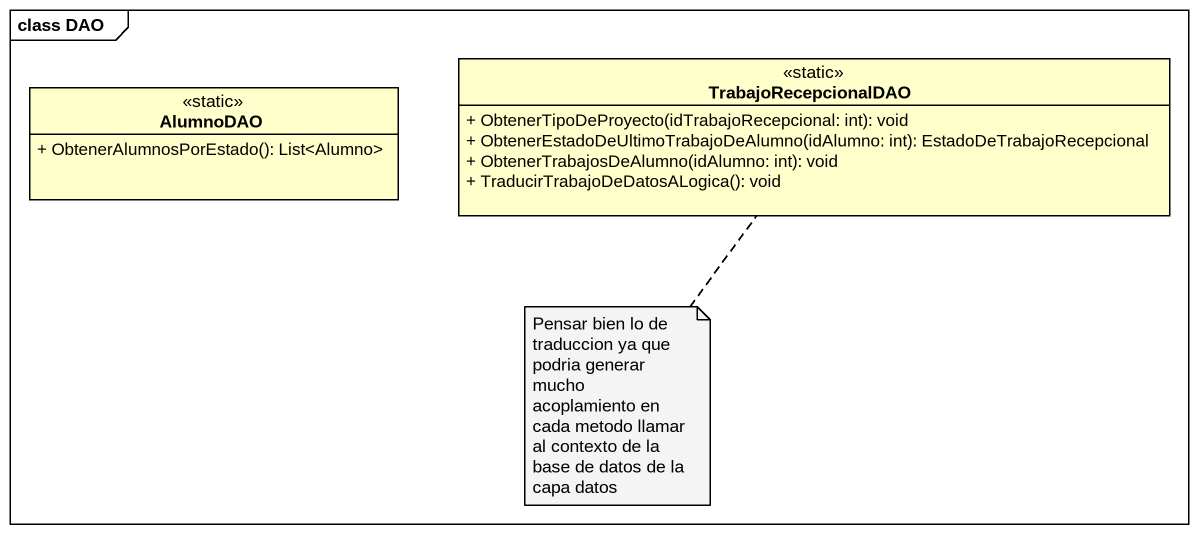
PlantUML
@startuml
mainframe class DAO
hide circle
hide empty members
skinparam classAttributeIconSize 0
class TrabajoRecepcionalDAO <<static>> {
  + ObtenerTipoDeProyecto(idTrabajoRecepcional: int): void
  + ObtenerEstadoDeUltimoTrabajoDeAlumno(idAlumno: int): EstadoDeTrabajoRecepcional
  + ObtenerTrabajosDeAlumno(idAlumno: int): void
  + TraducirTrabajoDeDatosALogica(): void
}
class AlumnoDAO <<static>> {
  + ObtenerAlumnosPorEstado(): List<Alumno>
}
note bottom of TrabajoRecepcionalDAO : Pensar bien lo de traduccion ya que podria generar mucho acoplamiento en cada metodo llamar al contexto de la base de datos de la capa datos
@enduml
